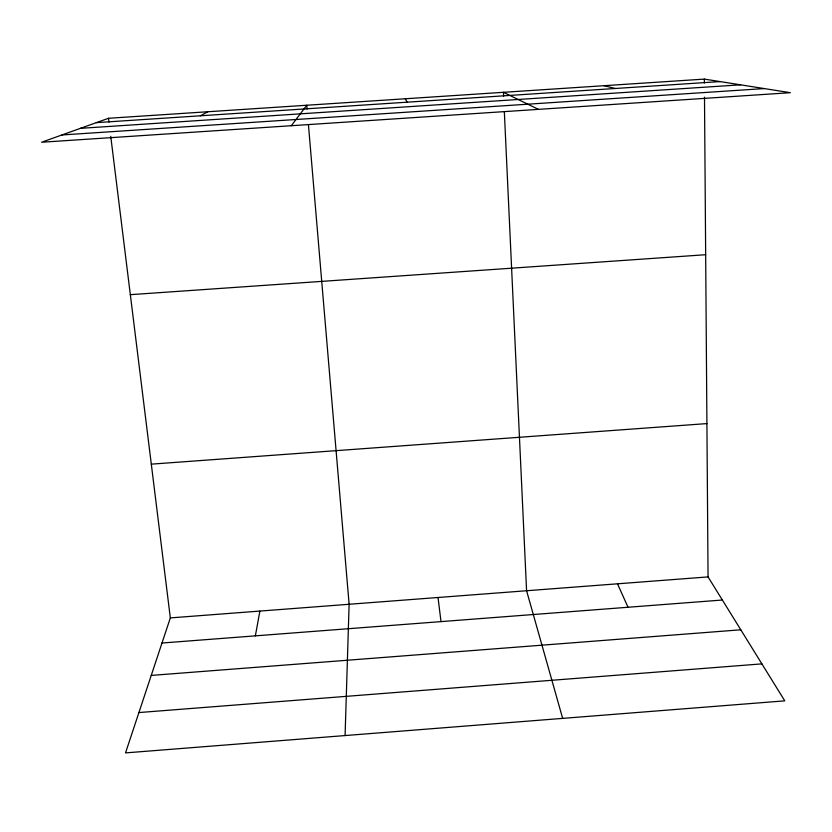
<?xml version="1.0" encoding="UTF-8"?>
<svg xmlns="http://www.w3.org/2000/svg" width="832" height="832" viewBox="0 0 832 832"><rect width="100%" height="100%" fill="white"/><g stroke="black" fill="none" stroke-linecap="round" stroke-linejoin="round"><path stroke-width="1.25" d="M345.082 735.561L349.118 604.271L308.433 124.675M255.362 635.856L259.886 611.083M110.739 136.302L170.331 617.906L125.518 752.898L784.774 700.846L708.053 576.909L704.496 97.178M291.304 125.726L306.79 105.248L307.112 109.127M200.356 115.804L207.854 111.748M108.514 118.279L41.6 142.241L790.4 92.695L704.361 79.102L108.514 118.279L108.992 122.148M138.913 712.556L761.883 663.874M170.331 617.906L708.053 576.909M161.99 643.022L722.363 600.018M151.237 675.418L740.792 629.793M151.299 464.152L706.919 423.592M130.333 294.674L705.661 254.717M96.314 122.647L720.086 81.588M80.413 128.346L740.563 84.822M61.942 134.961L764.296 88.577M604.105 85.696L615.191 88.494M538.429 109.366L503.433 92.31L503.61 96.19M405.309 98.769L407.118 102.19M617.49 583.814L628.025 607.256M562.661 718.38L526.583 590.751L504.338 111.706M438.017 597.501L441.012 621.608M704.361 79.102L704.392 82.971"/></g></svg>
